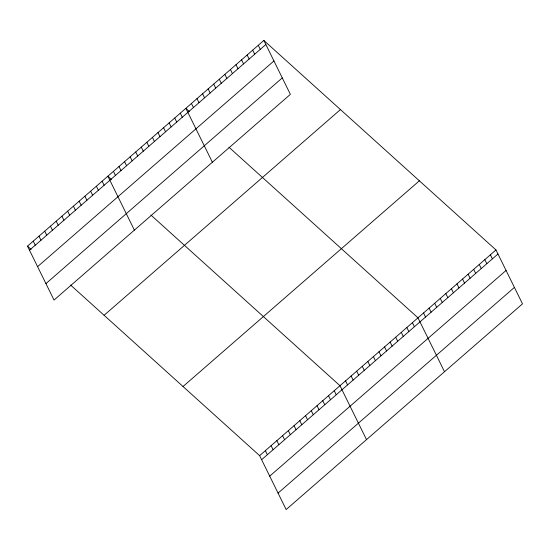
<?xml version="1.0" encoding="UTF-8"?>
<svg xmlns="http://www.w3.org/2000/svg" width="550" height="550" viewBox="0 0 550 550"><rect width="100%" height="100%" fill="white"/><g stroke="black" fill="none" stroke-linecap="round" stroke-linejoin="round"><path stroke-width="0.82" d="M263.849 40.446L290.379 94.353L54.024 300.059L27.5 246.153L263.849 40.446L495.976 249.941L522.5 303.847L286.151 509.554L259.621 455.647L70.586 285.038M29.501 250.216L265.849 44.509M37.593 266.661L273.941 60.954M45.932 283.607L282.281 77.907M104.101 315.281L340.45 109.581M183.019 386.513L419.375 180.806M259.621 455.647L495.976 249.941M261.621 459.711L497.97 254.004M269.713 476.156L506.069 270.456M278.053 493.109L514.408 287.403M189.447 111.567L185.852 108.329L212.383 162.236M228.944 147.214L417.979 317.824L444.503 371.731M111.451 179.451L107.862 176.206L134.386 230.12M150.947 215.098L339.982 385.708L366.506 439.615M27.5 246.153L31.089 249.391M490.401 254.788L492.401 258.851M484.832 259.641L486.832 263.704M479.263 264.488L481.257 268.551M473.688 269.335L475.688 273.398M468.119 274.189L470.119 278.252M462.543 279.036L464.544 283.099M456.974 283.882L458.975 287.946M451.406 288.729L453.406 292.793M445.83 293.583L447.831 297.646M440.261 298.43L442.262 302.493M434.692 303.277L436.693 307.34M429.117 308.124L431.118 312.187M423.548 312.978L425.549 317.041M412.404 322.671L414.404 326.734M406.835 327.525L408.836 331.588M401.266 332.372L403.267 336.435M258.28 45.292L260.281 49.356M395.691 337.219L397.691 341.282M252.711 50.139L254.705 54.203M390.122 342.066L392.123 346.129M247.136 54.993L249.136 59.056M384.553 346.919L386.547 350.982M241.567 59.84L243.567 63.903M378.978 351.766L380.978 355.829M235.998 64.687L237.992 68.75M373.409 356.613L375.409 360.676M230.423 69.534L232.423 73.597M367.84 361.46L369.834 365.523M224.854 74.388L226.854 78.451M362.264 366.314L364.265 370.377M219.285 79.234L221.279 83.297M356.696 371.161L358.696 375.224M213.709 84.081L215.71 88.144M351.127 376.007L353.121 380.071M208.141 88.935L210.141 92.998M345.551 380.861L347.552 384.924M202.572 93.782L204.566 97.845M196.996 98.629L198.997 102.692M334.242 390.699L336.243 394.763M191.428 103.476L193.428 107.539M328.501 395.697L330.502 399.761M322.761 400.696L324.761 404.759M180.283 113.176L182.284 117.239M317.02 405.687L319.021 409.75M174.714 118.023L176.715 122.086M311.279 410.685L313.28 414.748M169.139 122.87L171.139 126.933M305.539 415.683L307.539 419.746M163.57 127.724L165.571 131.787M299.805 420.674L301.799 424.737M158.001 132.571L160.002 136.634M152.426 137.417L154.426 141.481M294.064 425.672L296.058 429.736M146.857 142.271L148.858 146.334M288.324 430.671L290.324 434.734M141.288 147.118L143.289 151.181M282.583 435.662L284.584 439.725M135.713 151.965L137.713 156.028M276.843 440.66L278.843 444.723M130.144 156.812L132.144 160.875M271.102 445.658L273.103 449.721M124.575 161.666L126.569 165.729M265.361 450.649L267.362 454.712M118.999 166.512L121 170.576M113.431 171.359L115.431 175.422M102.121 181.204L104.122 185.268M96.381 186.202L98.381 190.266M90.64 191.194L92.641 195.257M84.899 196.192L86.9 200.255M79.159 201.19L81.159 205.253M73.418 206.181L75.419 210.244M67.677 211.179L69.678 215.242M61.937 216.178L63.938 220.241M56.203 221.169L58.197 225.232M50.463 226.167L52.456 230.23M44.722 231.165L46.722 235.228M38.981 236.156L40.982 240.219M33.241 241.154L35.241 245.218"/></g></svg>
